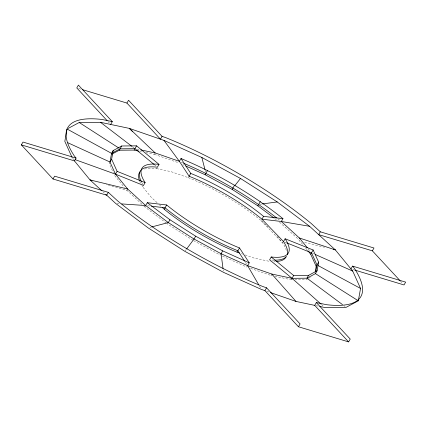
<?xml version="1.0" encoding="UTF-8"?>
<svg xmlns="http://www.w3.org/2000/svg" width="427" height="427" viewBox="0 0 427 427"><rect width="100%" height="100%" fill="white"/><g stroke="black" fill="none" stroke-linecap="round" stroke-linejoin="round"><path stroke-width="0.32" stroke-dasharray="2.13 1.6" d="M109.99 162.02L109.179 163.429L113.294 172.551M127.652 189.017L126.835 190.431L106.536 184.64M145.879 152.562L154.366 154.355L154.9 153.426M157.088 202.665L151.371 197.429L142.677 186.829L143.493 185.419M144.502 169.071A84.578 22.743 30 0 1 156.581 168.606L157.398 167.197M166.445 223.198L144.854 206.94L145.671 205.526M156.581 168.606L171.035 171.659L188.323 177.659L189.134 176.25M168.313 222.579L167.496 223.988L193.217 240.422M221.079 253.707L220.268 255.116L193.794 240.737M247.612 265.658L246.795 267.072L222.072 255.933M250.521 268.364L271.006 275.468L271.818 274.059M274.919 276.296L291.235 279.744L292.052 278.329M185.254 250.841L186.402 249.299M307.819 278.687L306.116 279.594L295.121 279.706M308.385 278.383L311.79 276.563M150.021 227.383L151.281 227.052M259.968 204.25L261.89 203.994M291.235 279.744L292.532 279.728M117.11 203.61L119.106 203.743M147.609 205.755L150.838 206.134M136.907 149.082L139.517 149.631M139.357 151.185L141.967 151.734M271.006 275.468L272.309 275.746M315.975 305.641L318.526 306.18M299.765 241.287L300.17 241.388M304.648 242.467L324.461 247.26M78.68 88.501L81.221 89.27M352.841 269.501L354.106 269.88M154.366 154.355L178.571 162.751M241.372 253.665L242.605 254.092M245.077 254.951L254.337 258.164L268.786 261.212A84.578 22.743 30 0 0 270.334 261.372M266.795 291.289L269.282 292.153M73.898 159.186L72.659 158.737L73.364 159.602M284.724 242.072L285.941 242.557M312.729 253.355L313.941 253.894M181.197 162.159L183.007 162.97M182.793 164.657L184 165.196M344.039 305.743L345.096 306.533M277.646 218.699L279.754 220.284M275.25 218.918L276.306 219.713M279.466 222.093L298.537 239.392L303.122 244.986M132.338 146.669L133.902 147.87M154.846 165.089L155.866 165.932M321.419 304.43L323.41 306.202M188.323 177.659A84.578 22.743 30 0 1 261.132 220.604L268.279 227.153M159.474 204.848L161.379 206.599M141.929 204.261L125.997 189.407M143.878 206.044L144.854 206.94M102.774 191.606L105.223 193.847M261.132 220.604L282.69 242.995A84.578 22.743 30 0 1 286.613 251.679M400.403 281.051L402.661 283.485M107.962 121.53L109.771 123.478M308.161 248.727L310.258 251.284M305.647 248.066L307.333 250.121M277.31 236.435L282.69 242.995M114.666 175.593L124.316 187.362M245.445 262.349L246.528 264.003M259.445 286.031L260.758 288.294M205.109 170.133L205.595 172.028M223.177 269.773L223.348 271.06M275.292 261.548A84.578 22.743 30 0 1 273.953 261.564M142.677 186.829A84.578 22.743 30 0 1 141.876 185.553M140.52 183.092A84.578 22.743 30 0 1 139.725 181.342M274.075 260.139A84.578 22.743 30 0 1 271.898 260.027M142.693 184.144A84.578 22.743 30 0 1 141.641 182.286"/><path stroke-width="0.64" d="M67.05 129.007L64.819 141.369L72.115 157.542M320.923 303.987L292.052 278.329L269.602 259.803L271.23 256.979A84.578 22.743 30 0 0 285.135 238.762L313.151 249.998L318.638 262.157L317.074 270.809L315.441 273.632L306.933 278.185L292.052 278.329L271.818 274.059L247.612 265.658L221.079 253.707L194.034 239.013L168.313 222.579L145.671 205.526L127.652 189.017L115.482 174.179L109.99 162.02L111.623 159.196L113.187 150.544L121.7 145.991L136.576 145.847L159.025 164.374L157.398 167.197A84.578 22.743 30 0 0 141.332 181.683M315.19 271.951L316.193 266.389L318.638 262.157M315.777 271.78L317.01 264.98L311.518 252.821L286.554 242.803M319.802 306.447L324.904 307.525L346.158 307.317L358.317 300.811L360.553 288.455L352.713 271.081L335.328 249.886L309.586 226.299L277.24 201.944L240.497 178.465L201.854 157.478L163.952 140.398L129.37 128.399L100.468 122.298L79.214 122.501L68.208 128.388M270.526 292.586L295.996 301.425L314.694 305.369L316.327 302.551L350.225 339.07L348.597 341.894L298.452 326.756L300.08 323.933L266.56 287.819L263.048 286.602A169.177 45.497 30 0 1 117.414 200.701L108.325 192.374L106.697 195.192L53.017 178.993L21.35 144.876L22.978 142.052L76.054 158.075L74.426 160.894L90.044 179.938L101.797 190.709M53.017 178.993L54.645 176.17L108.325 192.374M110.673 124.449L112.306 121.631L78.403 85.106L76.775 87.93L107.06 120.553M162.068 136.357L160.44 139.181L126.92 103.067L128.548 100.244L162.068 136.357L165.585 137.574A169.177 45.497 30 0 1 311.219 223.476L320.303 231.808L373.983 248.007L372.355 250.83L399.95 280.56M113.187 150.544L111.559 153.368L109.99 162.02L67.829 142.746M111.879 154.174L119.256 150.224L121.7 145.991M75.141 159.634L115.482 174.179L117.11 171.355L111.623 159.196M119.256 150.224L134.131 150.08L136.576 145.847M159.025 164.374A84.578 22.743 30 0 0 145.121 182.596L143.493 185.419L115.482 174.179M258.789 284.9L247.612 265.658L249.24 262.835L239.494 247.932A84.578 22.743 30 0 1 166.685 204.981L147.299 202.708L145.671 205.526L121.759 203.925M282.962 218.651L263.576 216.372L261.948 219.195L281.329 221.474L282.962 218.651C252.031 193.911 217.546 173.784 181.016 158.518L179.388 161.342L189.134 176.25A84.578 22.743 30 0 1 261.948 219.195L283.507 241.581A84.578 22.743 30 0 1 287.174 254.892M239.52 253.019L237.049 252.165A84.578 22.743 30 0 1 164.24 209.219L166.685 204.981M189.134 176.25L190.768 173.426L181.016 158.518M147.299 202.708L169.941 219.756L168.313 222.579L151.911 226.886M185.809 166.012L205.104 174.707L207.549 170.474M169.941 219.756L195.662 236.19L194.034 239.013L186.78 248.781M274.198 218.128L257.876 205.835L232.155 189.401L234.599 185.169M249.24 262.835L222.707 250.884L221.079 253.707L223.011 268.492M257.876 205.835L260.321 201.597M237.049 252.165L239.494 247.932M283.507 241.581L285.135 238.762M298.452 326.756L264.932 290.643L266.56 287.819M292.052 278.329L293.68 275.511L308.561 275.362L317.074 270.809M320.303 231.808L318.675 234.626L372.355 250.83M316.193 266.389L310.707 254.23L313.151 249.998M308.561 275.362L306.933 278.185L342.449 304.563M350.946 268.925L352.574 266.106L405.65 282.124L404.022 284.948L354.736 270.072M234.951 185.483L240.497 178.465M262.53 203.909L277.24 201.944M151.484 206.209L165.052 207.805A84.578 22.743 30 0 0 237.866 250.75L244.724 261.244M309.586 226.299L281.329 221.474L299.348 237.983L307.323 247.703M112.306 121.631L102.096 119.475A169.177 45.497 30 0 0 74.287 155.919L76.054 158.075M140.825 149.909L155.182 152.941L179.388 161.342L163.952 140.398M134.131 150.08L138.7 151.046M316.327 302.551L326.532 304.702A169.177 45.497 30 0 0 354.341 268.263L352.574 266.106M127.652 189.017L90.044 179.938L91.944 180.482M333.412 249.421L335.328 249.886L299.348 237.983M82.486 89.654L126.92 103.067M21.35 144.876L74.426 160.894M264.932 290.643L261.415 289.426L223.513 272.346L184.875 251.354L148.126 227.879L115.781 203.524L105.715 194.296M117.11 171.355L145.121 182.596M315.153 254.433L352.713 271.081M183.61 163.242C216.783 177.349 248.258 195.587 276.595 217.903M318.168 265.605L360.553 288.455M205.104 174.707L232.155 189.401M195.662 236.19L222.707 250.884M67.631 129.328L111.559 153.368L120.067 148.815L134.948 148.671L154.334 164.673M315.441 273.632L358.317 300.811M79.214 122.501L118.952 148.094M100.468 122.298L131.815 146.269M271.23 256.979L293.68 275.511M162.335 207.469L164.24 209.219M155.182 152.941L129.37 128.399L132.68 131.644M314.694 305.369L348.597 341.894M271.818 274.059L295.996 301.425M307.755 250.633L310.707 254.23M201.854 157.478L204.944 169.498M286.122 256.851A84.578 22.743 30 0 1 276.563 261.484M139.506 180.781A84.578 22.743 30 0 1 139.875 171.964M286.309 256.446A84.578 22.743 30 0 1 274.769 260.15M190.768 173.426A84.578 22.743 30 0 1 263.576 216.372"/></g></svg>
